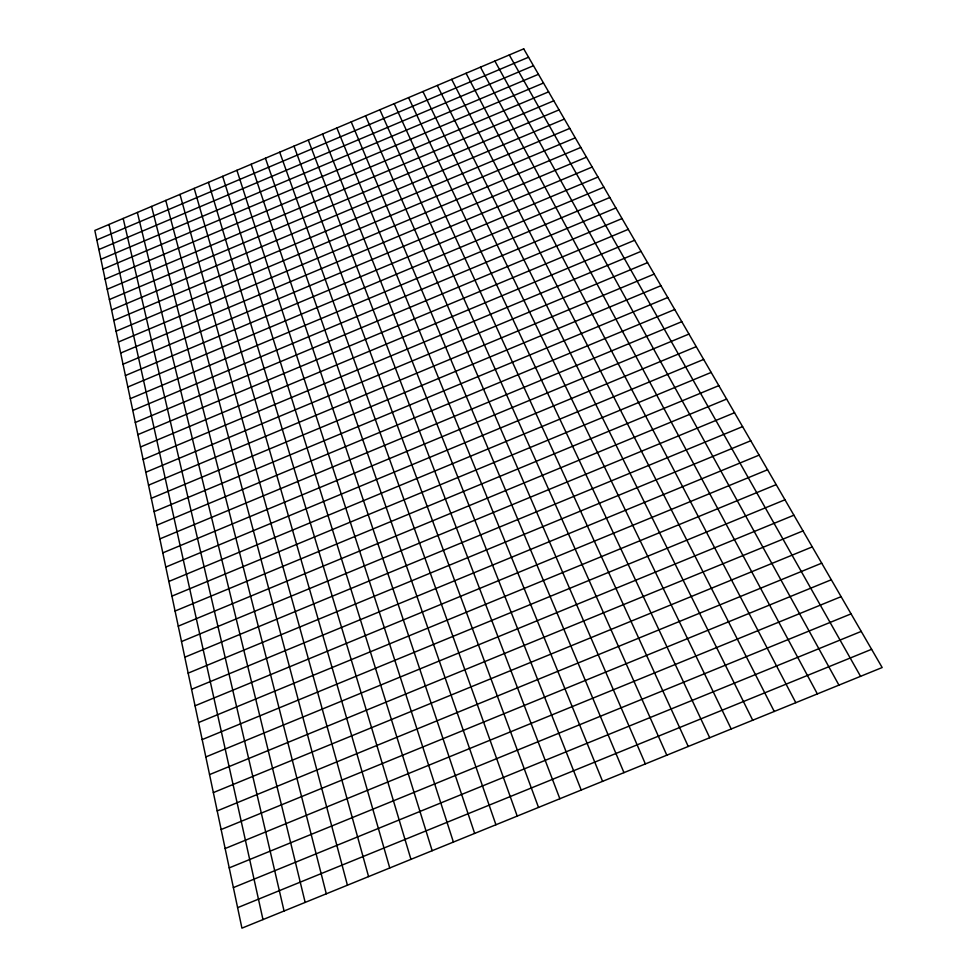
<?xml version="1.0" encoding="UTF-8"?>
<svg xmlns="http://www.w3.org/2000/svg" width="977" height="977" viewBox="0 0 977 977"><rect width="100%" height="100%" fill="white"/><g stroke="black" fill="none" stroke-linecap="round" stroke-linejoin="round"><path stroke-width="1.47" d="M96.821 239.939L528.557 57.216M98.848 249.55L533.479 65.703M100.9 259.284L538.461 74.301M102.976 269.139L543.505 83.008M105.089 279.141L548.622 91.838M107.226 289.265L553.8 100.79M109.387 299.536L559.064 109.864M111.586 309.953L564.388 119.06M113.808 320.505L569.799 128.378M116.068 331.203L575.27 137.842M118.351 342.048L580.827 147.429M120.672 353.051L586.469 157.163M123.029 364.213L592.184 167.03M125.41 375.534L597.985 177.032M127.828 387.014L603.871 187.193M130.283 398.665L609.831 197.488M132.774 410.474L615.889 207.954M135.302 422.467L622.044 218.567M137.879 434.643L628.284 229.339M140.48 446.99L634.623 240.269M143.118 459.532L641.046 251.37M145.805 472.257L647.58 262.642M148.528 485.178L654.211 274.085M151.301 498.307L660.941 285.699M154.11 511.63L667.779 297.509M156.955 525.162L674.728 309.501M159.862 538.901L681.787 321.677M162.805 552.872L688.968 334.061M165.797 567.063L696.247 346.64M168.838 581.474L703.66 359.426M171.928 596.129L711.183 372.42M175.066 611.028L718.84 385.634M178.254 626.159L726.619 399.068M181.502 641.559L734.545 412.721M184.8 657.203L742.593 426.619M188.158 673.129L750.776 440.749M191.565 689.31L759.105 455.123M195.046 705.785L767.58 469.742M198.575 722.54L776.202 484.629M202.166 739.589L784.983 499.772M205.829 756.943L793.91 515.197M209.554 774.602L803.009 530.902M213.34 792.591L812.278 546.888M217.199 810.898L821.706 563.167M221.132 829.534L831.317 579.752M225.137 848.524L841.112 596.654M229.216 867.881L851.077 613.861M233.369 887.592L861.25 631.411M237.606 907.67L871.606 649.302M509.286 54.956L860.554 676.34M494.875 61.062L838.938 685.133M480.464 67.169L817.358 693.914M466.066 73.263L795.791 702.695M451.679 79.357L774.248 711.464M437.293 85.439L752.717 720.232M422.931 91.533L731.211 728.989M408.569 97.615L709.717 737.733M394.207 103.684L688.248 746.465M379.87 109.766L666.803 755.197M365.532 115.836L645.37 763.929M351.207 121.893L623.961 772.636M336.882 127.963L602.577 781.344M322.581 134.02L581.205 790.039M308.28 140.077L559.858 798.734M293.992 146.123L538.522 807.417M279.703 152.18L517.212 816.088M265.426 158.225L495.925 824.759M251.162 164.258L474.651 833.418M236.91 170.291L453.401 842.064M222.658 176.336L432.164 850.711M208.419 182.357L410.951 859.345M194.191 188.39L389.75 867.979M179.976 194.411L368.573 876.601M165.76 200.432L347.421 885.211M151.557 206.44L326.281 893.808M137.354 212.449L305.166 902.406M123.175 218.457L284.063 910.991M108.997 224.466L262.984 919.577M523.709 48.85L94.83 230.462L241.93 928.15L882.17 667.535L523.709 48.85"/></g></svg>
